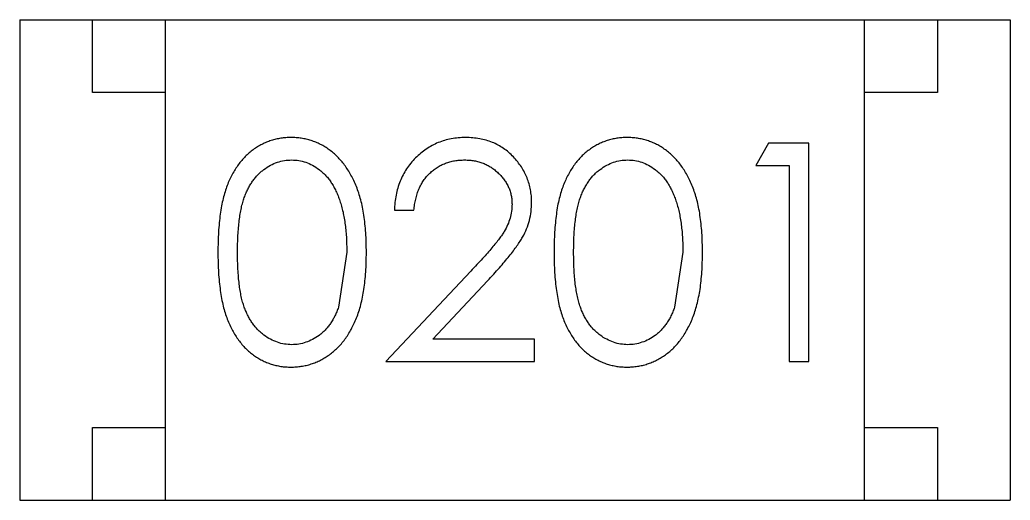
# Model space of a CAD drawing. Header units: inches. Extents: x -13 to 240, y -18 to 126.
# Drawn here: x 215.252 to 215.932, y 29.151 to 29.481 of the extents above; entities that cross this region are included whole.
import ezdxf

# ---------------------------------------------------------------- set-up
doc = ezdxf.new("R2010")
doc.units = ezdxf.units.IN
doc.header["$LTSCALE"] = 1.21
doc.header["$MEASUREMENT"] = 0
doc.layers.get('0').update_dxf_attribs({"linetype": 'CONTINUOUS'})

msp = doc.modelspace()

# ---------------------------------------------------------------- linework, layer by layer
at = {"color": 7, "linetype": 'Continuous'}
for p, q in [((215.25151, 29.48125), (215.93151, 29.48125)), ((215.25151, 29.48125), (215.25151, 29.15125)), ((215.30151, 29.43125), (215.30151, 29.48125)), ((215.35151, 29.15125), (215.35151, 29.48125)), ((215.83151, 29.15125), (215.83151, 29.48125)), ((215.88151, 29.48125), (215.88151, 29.43125)), ((215.93151, 29.48125), (215.93151, 29.15125)), ((215.35151, 29.43125), (215.30151, 29.43125)), ((215.88151, 29.43125), (215.83151, 29.43125)), ((215.76558, 29.39653), (215.75678, 29.38115)), ((215.79332, 29.39653), (215.76558, 29.39653)), ((215.79332, 29.24653), (215.79332, 29.39653)), ((215.75678, 29.38115), (215.77985, 29.38115)), ((215.77985, 29.38115), (215.77985, 29.24653)), ((215.5087, 29.35038), (215.52216, 29.35038)), ((215.47601, 29.32153), (215.47033, 29.28382)), ((215.70678, 29.32153), (215.7011, 29.28382)), ((215.5611, 29.30861), (215.50293, 29.24653)), ((215.53505, 29.26192), (215.57258, 29.30197)), ((215.60485, 29.26192), (215.53505, 29.26192)), ((215.60485, 29.24653), (215.60485, 29.26192)), ((215.50293, 29.24653), (215.60485, 29.24653)), ((215.77985, 29.24653), (215.79332, 29.24653)), ((215.30151, 29.20125), (215.35151, 29.20125)), ((215.30151, 29.15125), (215.30151, 29.20125)), ((215.83151, 29.20125), (215.88151, 29.20125)), ((215.88151, 29.20125), (215.88151, 29.15125)), ((215.25151, 29.15125), (215.93151, 29.15125))]:
    msp.add_line(p, q, dxfattribs=at)
for points, knots in [([(215.4377, 29.40038), (215.43651, 29.40036), (215.43418, 29.40032), (215.43072, 29.39991), (215.42736, 29.39926), (215.42407, 29.39831), (215.42085, 29.39715), (215.41773, 29.39569), (215.41471, 29.39397), (215.41175, 29.39203), (215.40894, 29.3898), (215.40627, 29.38736), (215.40381, 29.38464), (215.40148, 29.38168), (215.39934, 29.37846), (215.3973, 29.37503), (215.39548, 29.37133), (215.39381, 29.36736), (215.39233, 29.36305), (215.39105, 29.35835), (215.38993, 29.35324), (215.38909, 29.3477), (215.3884, 29.34174), (215.38789, 29.33535), (215.38759, 29.32855), (215.38756, 29.32388), (215.38755, 29.32147)], [0, 0, 0, 0, 0.033742, 0.066533, 0.099153, 0.13154, 0.164087, 0.196563, 0.229707, 0.263315, 0.297504, 0.331686, 0.366482, 0.4021, 0.438958, 0.476748, 0.515985, 0.556589, 0.599519, 0.645765, 0.695487, 0.748721, 0.805687, 0.866754, 0.931405, 1, 1, 1, 1]), ([(215.48947, 29.32147), (215.48944, 29.32378), (215.48939, 29.32827), (215.4891, 29.33483), (215.48856, 29.34104), (215.48782, 29.34688), (215.48686, 29.35236), (215.48571, 29.35748), (215.48428, 29.36223), (215.4827, 29.36666), (215.48087, 29.37073), (215.47897, 29.37458), (215.47684, 29.37813), (215.47461, 29.38144), (215.47218, 29.38446), (215.46962, 29.38724), (215.4669, 29.38976), (215.46402, 29.39199), (215.46105, 29.39399), (215.45796, 29.39569), (215.45479, 29.39715), (215.45153, 29.39831), (215.4482, 29.39925), (215.44477, 29.39992), (215.44126, 29.40032), (215.43889, 29.40036), (215.4377, 29.40038)], [0, 0, 0, 0, 0.065278, 0.127205, 0.186168, 0.241675, 0.294115, 0.343609, 0.390387, 0.434463, 0.476646, 0.517002, 0.555936, 0.593716, 0.630057, 0.665601, 0.700745, 0.734917, 0.768681, 0.802087, 0.834849, 0.867433, 0.900138, 0.932806, 0.966212, 1, 1, 1, 1]), ([(215.55762, 29.40038), (215.55594, 29.40034), (215.55265, 29.40027), (215.54782, 29.39959), (215.54319, 29.39847), (215.53876, 29.39695), (215.53455, 29.39494), (215.53053, 29.39252), (215.52671, 29.38967), (215.52316, 29.38636), (215.51989, 29.38275), (215.51701, 29.37885), (215.51458, 29.3747), (215.51255, 29.3703), (215.51092, 29.36567), (215.50977, 29.36079), (215.50896, 29.35567), (215.50879, 29.35216), (215.5087, 29.35038)], [0, 0, 0, 0, 0.06445, 0.126725, 0.187421, 0.247417, 0.306749, 0.366595, 0.427749, 0.490235, 0.553031, 0.614805, 0.676505, 0.738096, 0.801021, 0.864897, 0.931209, 1, 1, 1, 1]), ([(215.60293, 29.35579), (215.60289, 29.35727), (215.6028, 29.36019), (215.60223, 29.3645), (215.60122, 29.36865), (215.59989, 29.37267), (215.59808, 29.37651), (215.59591, 29.38021), (215.59338, 29.38379), (215.59044, 29.38714), (215.58724, 29.39028), (215.58369, 29.39294), (215.57994, 29.39525), (215.57596, 29.39717), (215.5717, 29.3986), (215.56721, 29.39961), (215.56249, 29.40026), (215.55926, 29.40034), (215.55762, 29.40038)], [0, 0, 0, 0, 0.06271, 0.123347, 0.183401, 0.242828, 0.302097, 0.36242, 0.423725, 0.487032, 0.550491, 0.612709, 0.674265, 0.73617, 0.799211, 0.863483, 0.930525, 1, 1, 1, 1]), ([(215.66847, 29.40038), (215.66728, 29.40036), (215.66495, 29.40032), (215.66149, 29.39991), (215.65812, 29.39926), (215.65484, 29.39831), (215.65162, 29.39715), (215.6485, 29.39569), (215.64547, 29.39397), (215.64252, 29.39203), (215.63971, 29.3898), (215.63704, 29.38736), (215.63458, 29.38464), (215.63225, 29.38168), (215.63011, 29.37846), (215.62807, 29.37503), (215.62625, 29.37133), (215.62458, 29.36736), (215.6231, 29.36305), (215.62182, 29.35835), (215.6207, 29.35324), (215.61986, 29.3477), (215.61916, 29.34174), (215.61866, 29.33535), (215.61836, 29.32855), (215.61833, 29.32388), (215.61832, 29.32147)], [0, 0, 0, 0, 0.033742, 0.066533, 0.099153, 0.13154, 0.164087, 0.196563, 0.229707, 0.263315, 0.297504, 0.331686, 0.366482, 0.4021, 0.438958, 0.476748, 0.515985, 0.556589, 0.599519, 0.645765, 0.695487, 0.748721, 0.805687, 0.866754, 0.931405, 1, 1, 1, 1]), ([(215.72024, 29.32147), (215.72021, 29.32378), (215.72016, 29.32827), (215.71987, 29.33483), (215.71933, 29.34104), (215.71859, 29.34688), (215.71763, 29.35236), (215.71647, 29.35748), (215.71505, 29.36223), (215.71347, 29.36666), (215.71164, 29.37073), (215.70973, 29.37458), (215.70761, 29.37813), (215.70538, 29.38144), (215.70295, 29.38446), (215.70039, 29.38724), (215.69767, 29.38976), (215.69479, 29.39199), (215.69182, 29.39399), (215.68873, 29.39569), (215.68556, 29.39715), (215.6823, 29.39831), (215.67896, 29.39925), (215.67554, 29.39992), (215.67203, 29.40032), (215.66966, 29.40036), (215.66847, 29.40038)], [0, 0, 0, 0, 0.065278, 0.127205, 0.186168, 0.241675, 0.294115, 0.343609, 0.390387, 0.434463, 0.476646, 0.517002, 0.555936, 0.593716, 0.630057, 0.665601, 0.700745, 0.734917, 0.768681, 0.802087, 0.834849, 0.867433, 0.900138, 0.932806, 0.966212, 1, 1, 1, 1]), ([(215.40101, 29.32153), (215.40101, 29.32355), (215.40102, 29.32745), (215.40128, 29.33311), (215.40162, 29.3384), (215.40215, 29.3433), (215.40274, 29.34783), (215.40357, 29.35196), (215.40448, 29.35572), (215.40557, 29.35913), (215.40682, 29.36225), (215.40817, 29.36515), (215.40967, 29.36785), (215.4113, 29.37036), (215.41305, 29.37269), (215.41494, 29.37482), (215.41696, 29.37676), (215.41982, 29.379), (215.42356, 29.38136), (215.42826, 29.3835), (215.43317, 29.38473), (215.43649, 29.38491), (215.43815, 29.38499)], [0, 0, 0, 0, 0.073302, 0.142286, 0.206253, 0.266017, 0.321612, 0.372532, 0.419497, 0.462398, 0.502825, 0.541489, 0.579034, 0.615143, 0.650298, 0.684912, 0.718701, 0.752189, 0.817245, 0.879117, 0.939613, 1, 1, 1, 1]), ([(215.43815, 29.38499), (215.43979, 29.38491), (215.44307, 29.38473), (215.44792, 29.3835), (215.45259, 29.38135), (215.45634, 29.37901), (215.4592, 29.37672), (215.46124, 29.37471), (215.4632, 29.3725), (215.465, 29.37001), (215.46669, 29.3673), (215.46824, 29.36435), (215.4697, 29.36118), (215.47102, 29.35776), (215.47217, 29.35408), (215.47325, 29.35018), (215.47405, 29.346), (215.4748, 29.3416), (215.47531, 29.33693), (215.47576, 29.33203), (215.47594, 29.32686), (215.47598, 29.32334), (215.47601, 29.32153)], [0, 0, 0, 0, 0.059689, 0.119507, 0.181075, 0.246162, 0.279894, 0.314468, 0.350403, 0.387474, 0.426147, 0.466624, 0.508745, 0.553328, 0.600058, 0.649177, 0.700552, 0.754894, 0.811825, 0.871514, 0.934319, 1, 1, 1, 1]), ([(215.52216, 29.35038), (215.52229, 29.35171), (215.52254, 29.35432), (215.52328, 29.35809), (215.52422, 29.36165), (215.52546, 29.36497), (215.52697, 29.36805), (215.52871, 29.37091), (215.5307, 29.37356), (215.53297, 29.37592), (215.53543, 29.37805), (215.53805, 29.37993), (215.54083, 29.3815), (215.54376, 29.38276), (215.54684, 29.38376), (215.55007, 29.38448), (215.55345, 29.3849), (215.55575, 29.38496), (215.55693, 29.38499)], [0, 0, 0, 0, 0.073648, 0.143686, 0.210962, 0.275557, 0.338064, 0.399311, 0.4594, 0.51934, 0.579024, 0.637809, 0.695959, 0.754122, 0.813113, 0.873453, 0.935561, 1, 1, 1, 1]), ([(215.55693, 29.38499), (215.55805, 29.38496), (215.56025, 29.38491), (215.56348, 29.38447), (215.56658, 29.38379), (215.56955, 29.38279), (215.57239, 29.38153), (215.57509, 29.37998), (215.57765, 29.37813), (215.58006, 29.37605), (215.58227, 29.37377), (215.58417, 29.37134), (215.58582, 29.36883), (215.58717, 29.36619), (215.5882, 29.36344), (215.58891, 29.36058), (215.58939, 29.35763), (215.58944, 29.35561), (215.58947, 29.35459)], [0, 0, 0, 0, 0.068027, 0.133505, 0.19695, 0.26027, 0.322741, 0.384982, 0.448465, 0.513424, 0.578224, 0.640011, 0.700094, 0.760067, 0.819012, 0.877878, 0.938035, 1, 1, 1, 1]), ([(215.63178, 29.32153), (215.63178, 29.32355), (215.63179, 29.32745), (215.63205, 29.33311), (215.63239, 29.3384), (215.63292, 29.3433), (215.63351, 29.34783), (215.63434, 29.35196), (215.63525, 29.35572), (215.63634, 29.35913), (215.63759, 29.36225), (215.63894, 29.36515), (215.64044, 29.36785), (215.64207, 29.37036), (215.64381, 29.37269), (215.64571, 29.37482), (215.64772, 29.37676), (215.65059, 29.379), (215.65433, 29.38136), (215.65903, 29.3835), (215.66394, 29.38473), (215.66726, 29.38491), (215.66892, 29.38499)], [0, 0, 0, 0, 0.073302, 0.142286, 0.206253, 0.266017, 0.321612, 0.372532, 0.419497, 0.462398, 0.502825, 0.541489, 0.579034, 0.615143, 0.650298, 0.684912, 0.718701, 0.752189, 0.817245, 0.879117, 0.939613, 1, 1, 1, 1]), ([(215.66892, 29.38499), (215.67056, 29.38491), (215.67384, 29.38473), (215.67869, 29.3835), (215.68336, 29.38135), (215.6871, 29.37901), (215.68997, 29.37672), (215.69201, 29.37471), (215.69397, 29.3725), (215.69577, 29.37001), (215.69746, 29.3673), (215.69901, 29.36435), (215.70047, 29.36118), (215.70179, 29.35776), (215.70294, 29.35408), (215.70402, 29.35018), (215.70482, 29.346), (215.70557, 29.3416), (215.70608, 29.33693), (215.70653, 29.33203), (215.70671, 29.32686), (215.70675, 29.32334), (215.70678, 29.32153)], [0, 0, 0, 0, 0.059689, 0.119507, 0.181075, 0.246162, 0.279894, 0.314468, 0.350403, 0.387474, 0.426147, 0.466624, 0.508745, 0.553328, 0.600058, 0.649177, 0.700552, 0.754894, 0.811825, 0.871514, 0.934319, 1, 1, 1, 1]), ([(215.57258, 29.30197), (215.57402, 29.30351), (215.57679, 29.30648), (215.58074, 29.31083), (215.5843, 29.31496), (215.58749, 29.31884), (215.59035, 29.32246), (215.59281, 29.32585), (215.59491, 29.329), (215.59725, 29.33283), (215.59956, 29.33757), (215.60148, 29.34347), (215.60271, 29.34956), (215.60286, 29.3537), (215.60293, 29.35579)], [0, 0, 0, 0, 0.09953, 0.192079, 0.277712, 0.357454, 0.429648, 0.495771, 0.555538, 0.608657, 0.707578, 0.804328, 0.901298, 1, 1, 1, 1]), ([(215.58947, 29.35459), (215.58941, 29.35296), (215.58928, 29.34972), (215.58824, 29.34493), (215.58654, 29.34028), (215.58456, 29.33648), (215.58252, 29.33336), (215.58063, 29.33067), (215.57828, 29.32775), (215.57563, 29.32446), (215.57254, 29.32092), (215.56909, 29.31708), (215.56524, 29.31293), (215.56252, 29.31009), (215.5611, 29.30861)], [0, 0, 0, 0, 0.088014, 0.174976, 0.2638, 0.355443, 0.406413, 0.465519, 0.533076, 0.609353, 0.693899, 0.787171, 0.889197, 1, 1, 1, 1]), ([(215.38755, 29.32147), (215.38756, 29.31909), (215.38759, 29.31445), (215.38789, 29.30768), (215.38839, 29.30133), (215.38911, 29.29538), (215.39001, 29.28985), (215.39106, 29.2847), (215.39239, 29.27998), (215.3939, 29.27565), (215.3956, 29.27165), (215.39746, 29.26793), (215.39947, 29.26446), (215.40165, 29.26126), (215.40395, 29.25828), (215.40642, 29.25555), (215.40908, 29.25312), (215.41187, 29.25092), (215.41479, 29.249), (215.41781, 29.24731), (215.4209, 29.24585), (215.4241, 29.24473), (215.42737, 29.24381), (215.43072, 29.24315), (215.43418, 29.24275), (215.43651, 29.24271), (215.4377, 29.24269)], [0, 0, 0, 0, 0.068113, 0.132564, 0.193427, 0.250218, 0.303569, 0.353576, 0.400235, 0.443586, 0.484619, 0.524292, 0.56238, 0.599049, 0.63494, 0.669782, 0.704009, 0.737842, 0.771098, 0.803896, 0.836415, 0.868639, 0.900715, 0.933378, 0.966213, 1, 1, 1, 1]), ([(215.43815, 29.25807), (215.4365, 29.25815), (215.43319, 29.25832), (215.42832, 29.25962), (215.42358, 29.26169), (215.41981, 29.26407), (215.41696, 29.26638), (215.4149, 29.2683), (215.41302, 29.27045), (215.41124, 29.27276), (215.40961, 29.27527), (215.40815, 29.27798), (215.40679, 29.28088), (215.40554, 29.28399), (215.40445, 29.2874), (215.40353, 29.29117), (215.40277, 29.29532), (215.40209, 29.29982), (215.40164, 29.30472), (215.40128, 29.30999), (215.40102, 29.31564), (215.40101, 29.31953), (215.40101, 29.32153)], [0, 0, 0, 0, 0.060034, 0.120278, 0.182348, 0.247919, 0.281641, 0.315701, 0.350322, 0.385703, 0.421819, 0.459196, 0.497866, 0.538301, 0.58121, 0.628183, 0.679403, 0.734699, 0.794074, 0.858416, 0.927049, 1, 1, 1, 1]), ([(215.4377, 29.24269), (215.43889, 29.2427), (215.44126, 29.24274), (215.44478, 29.24319), (215.44822, 29.24384), (215.45156, 29.24477), (215.45482, 29.24599), (215.45802, 29.24742), (215.46111, 29.24919), (215.46412, 29.25116), (215.46701, 29.25342), (215.46974, 29.25595), (215.47234, 29.25872), (215.47475, 29.26178), (215.477, 29.26508), (215.47907, 29.26864), (215.481, 29.27244), (215.48277, 29.27651), (215.4844, 29.28089), (215.48571, 29.28565), (215.48689, 29.29074), (215.48785, 29.29618), (215.48855, 29.302), (215.4891, 29.30817), (215.48939, 29.31471), (215.48944, 29.31918), (215.48947, 29.32147)], [0, 0, 0, 0, 0.033824, 0.067298, 0.10028, 0.133019, 0.165736, 0.198792, 0.232372, 0.266409, 0.301016, 0.336196, 0.371972, 0.408574, 0.446394, 0.485225, 0.525372, 0.567224, 0.611081, 0.65775, 0.70702, 0.759235, 0.814484, 0.873227, 0.934937, 1, 1, 1, 1]), ([(215.61832, 29.32147), (215.61833, 29.31909), (215.61836, 29.31445), (215.61866, 29.30768), (215.61916, 29.30133), (215.61988, 29.29538), (215.62078, 29.28985), (215.62183, 29.2847), (215.62316, 29.27998), (215.62467, 29.27565), (215.62637, 29.27165), (215.62823, 29.26793), (215.63024, 29.26446), (215.63242, 29.26126), (215.63472, 29.25828), (215.63719, 29.25555), (215.63985, 29.25312), (215.64264, 29.25092), (215.64556, 29.249), (215.64858, 29.24731), (215.65167, 29.24585), (215.65487, 29.24473), (215.65814, 29.24381), (215.66149, 29.24315), (215.66495, 29.24275), (215.66728, 29.24271), (215.66847, 29.24269)], [0, 0, 0, 0, 0.068113, 0.132564, 0.193427, 0.250218, 0.303569, 0.353576, 0.400235, 0.443586, 0.484619, 0.524292, 0.56238, 0.599049, 0.63494, 0.669782, 0.704009, 0.737842, 0.771098, 0.803896, 0.836415, 0.868639, 0.900715, 0.933378, 0.966213, 1, 1, 1, 1]), ([(215.66892, 29.25807), (215.66727, 29.25815), (215.66396, 29.25832), (215.65909, 29.25962), (215.65435, 29.26169), (215.65058, 29.26407), (215.64773, 29.26638), (215.64567, 29.2683), (215.64379, 29.27045), (215.64201, 29.27276), (215.64038, 29.27527), (215.63892, 29.27798), (215.63756, 29.28088), (215.63631, 29.28399), (215.63522, 29.2874), (215.6343, 29.29117), (215.63354, 29.29532), (215.63286, 29.29982), (215.6324, 29.30472), (215.63205, 29.30999), (215.63179, 29.31564), (215.63178, 29.31953), (215.63178, 29.32153)], [0, 0, 0, 0, 0.060034, 0.120278, 0.182348, 0.247919, 0.281641, 0.315701, 0.350322, 0.385703, 0.421819, 0.459196, 0.497866, 0.538301, 0.58121, 0.628183, 0.679403, 0.734699, 0.794074, 0.858416, 0.927049, 1, 1, 1, 1]), ([(215.66847, 29.24269), (215.66966, 29.2427), (215.67203, 29.24274), (215.67555, 29.24319), (215.67898, 29.24384), (215.68233, 29.24477), (215.68559, 29.24599), (215.68879, 29.24742), (215.69188, 29.24919), (215.69489, 29.25116), (215.69778, 29.25342), (215.70051, 29.25595), (215.70311, 29.25872), (215.70552, 29.26178), (215.70777, 29.26508), (215.70984, 29.26864), (215.71177, 29.27244), (215.71354, 29.27651), (215.71516, 29.28089), (215.71648, 29.28565), (215.71766, 29.29074), (215.71862, 29.29618), (215.71932, 29.302), (215.71987, 29.30817), (215.72016, 29.31471), (215.72021, 29.31918), (215.72024, 29.32147)], [0, 0, 0, 0, 0.033824, 0.067298, 0.10028, 0.133019, 0.165736, 0.198792, 0.232372, 0.266409, 0.301016, 0.336196, 0.371972, 0.408574, 0.446394, 0.485225, 0.525372, 0.567224, 0.611081, 0.65775, 0.70702, 0.759235, 0.814484, 0.873227, 0.934937, 1, 1, 1, 1]), ([(215.47033, 29.28382), (215.46994, 29.28278), (215.46918, 29.28073), (215.46785, 29.2778), (215.46639, 29.27507), (215.46478, 29.27255), (215.46303, 29.27024), (215.46119, 29.2681), (215.45918, 29.26619), (215.45637, 29.26394), (215.45268, 29.26159), (215.44798, 29.2596), (215.44313, 29.25828), (215.43981, 29.25814), (215.43815, 29.25807)], [0, 0, 0, 0, 0.075949, 0.148549, 0.218996, 0.286119, 0.351826, 0.416074, 0.478265, 0.540325, 0.660405, 0.774606, 0.887187, 1, 1, 1, 1]), ([(215.7011, 29.28382), (215.70071, 29.28278), (215.69995, 29.28073), (215.69862, 29.2778), (215.69716, 29.27507), (215.69555, 29.27255), (215.6938, 29.27024), (215.69196, 29.2681), (215.68995, 29.26619), (215.68714, 29.26394), (215.68345, 29.26159), (215.67874, 29.2596), (215.6739, 29.25828), (215.67058, 29.25814), (215.66892, 29.25807)], [0, 0, 0, 0, 0.075949, 0.148549, 0.218996, 0.286119, 0.351826, 0.416074, 0.478265, 0.540325, 0.660405, 0.774606, 0.887187, 1, 1, 1, 1])]:
    msp.add_open_spline(points, degree=3, knots=knots, dxfattribs=at)

doc.saveas('drawing.dxf')
